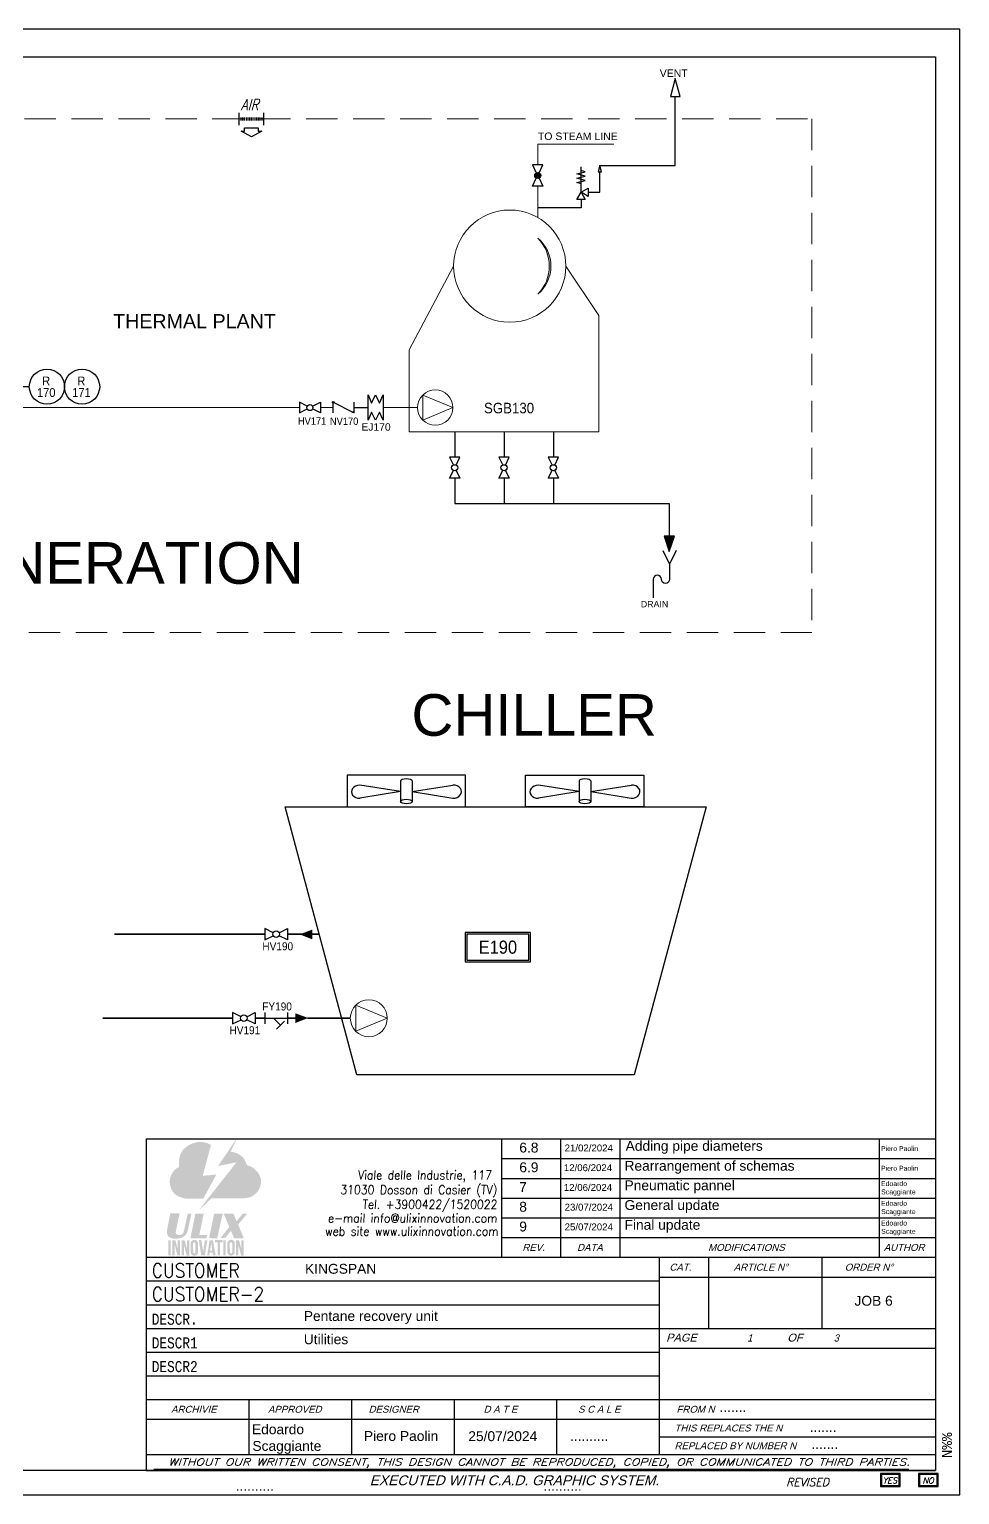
# Model space of a CAD drawing. Header units: millimetres. Extents: x 256 to 2599, y 626 to 1192.
# Drawn here: x 1485.5 to 1674.2, y 894.5 to 1191.5 of the extents above; entities that cross this region are included whole.
import ezdxf
from ezdxf.enums import TextEntityAlignment as Align

# ---------------------------------------------------------------- set-up
doc = ezdxf.new("R2010")
doc.units = ezdxf.units.MM
doc.linetypes.add('HIDDEN', pattern=[9.525, 6.35, -3.175])
for name, color, linetype, lineweight in [('-Aria', 7, 'Continuous', 30), ('-Condense', 240, 'Continuous', 35), ('Acqua refrigerata', 142, 'Continuous', 35)]:
    doc.layers.add(name, color=color, linetype=linetype, lineweight=lineweight)
for name, color, linetype in [('-Vapore', 253, 'Continuous'), ('1', 7, 'Continuous'), ('CARTIGLIO', 7, 'Continuous'), ('FINGATURA', 9, 'Continuous'), ('L8-TESTI', 1, 'Continuous'), ('Tag', 7, 'Continuous'), ('Testi', 7, 'Continuous')]:
    doc.layers.add(name, color=color, linetype=linetype)
doc.styles.add('2', font='MONOTXT', dxfattribs={"width": 0.8, "height": 280})
doc.styles.add('ARIAL_090', font='arial.ttf', dxfattribs={"width": 0.9})
doc.styles.add('ITALICC', font='italicc')
doc.styles.add('ROMANC', font='ROMANC', dxfattribs={"width": 0.9})
doc.styles.add('ROMANS', font='romans', dxfattribs={"oblique": 15})
doc.styles.get("Standard").update_dxf_attribs({"font": 'arial.ttf'})
doc.styles.add('USER1', font='ROMANS', dxfattribs={"width": 0.8, "height": 280})

# ---------------------------------------------------------------- blocks, each defined once
blk = doc.blocks.new('Tag_block')
at = {"color": 0, "linetype": 'ByBlock', "lineweight": -2}
blk.add_attdef('#(TargetObject.Tag)', text='', height=2.5, dxfattribs=at).set_placement((0, 0), align=Align.MIDDLE_CENTER)
blk = doc.blocks.new('Freccia2')
for p, q in [((-4.5, -2.5), (0, 0)), ((0, 0), (4.5, -2.5)), ((-3, -2.5), (-4.5, -2.5)), ((-3, -4), (-3, -2.5)), ((3, -4), (-3, -4)), ((3, -2.5), (3, -4)), ((4.5, -2.5), (3, -2.5))]:
    blk.add_line(p, q)
blk = doc.blocks.new('STIKER NOME MACCHIANARIO')
at = {"layer": 'L8-TESTI', "color": 5}
for points in [[(-20, 9), (-20, -9), (20, -9), (20, 9)], [(-19, 8), (-19, -8), (19, -8), (19, 8)]]:
    blk.add_lwpolyline(points, close=True, dxfattribs=at)
at = {"color": 7, "style": 'ARIAL_090', "width": 0.9}
blk.add_attdef('NOME', text='', height=8, dxfattribs=at).set_placement((0, 0), align=Align.MIDDLE_CENTER)
blk = doc.blocks.new('*U11')
at = {"color": 0, "linetype": 'ByBlock', "lineweight": -2}
for start, end in [(0, 180), (180, 0)]:
    blk.add_arc((0, 0), 5, start, end, dxfattribs=at)
at = {"color": 0, "linetype": 'ByBlock', "lineweight": -2, "width": 0.9}
for tag, p in [('#(TargetObject.Type)', (0, 1.65)), ('#(TargetObject.LoopNumber)', (0, -1.65))]:
    blk.add_attdef(tag, text='', height=2.5, dxfattribs=at).set_placement(p, align=Align.MIDDLE_CENTER)

msp = doc.modelspace()

# ---------------------------------------------------------------- hatches: boundary and pattern name
at = {"layer": '-Aria'}
h = msp.add_hatch(color=256, dxfattribs=at)
h.dxf.hatch_style = 1
h.paths.add_polyline_path([(1615.28, 1085.69), (1616.33, 1088.82), (1614.24, 1088.82), (1615.28, 1085.69)])
h = msp.add_hatch(color=256)
h.dxf.hatch_style = 1
h.paths.add_polyline_path([(1588.6, 1161.29, 1), (1588.6, 1162.52, 1), (1588.6, 1161.29, 1)])
at = {"lineweight": 20}
h = msp.add_hatch(color=256, dxfattribs=at)
h.dxf.hatch_style = 1
h.paths.add_polyline_path([(1588.6, 1149.21, -0.414214), (1588.6, 1137.87, 0.47456), (1588.6, 1149.21, -0.414214)])
h = msp.add_hatch(color=256)
h.dxf.hatch_style = 1
h.paths.add_polyline_path([(1547.15, 1115.77), (1547.15, 1115.94), (1547.3, 1115.86, 0.557537), (1547.15, 1116.11, 1), (1547.15, 1115.77)])
h.paths.add_polyline_path([(1547.15, 1115.94), (1547.15, 1115.77, 0.284079), (1547.3, 1115.86), (1547.15, 1115.94)], flags=17)
h = msp.add_hatch(color=256)
h.dxf.hatch_style = 1
h.paths.add_polyline_path([(1551.04, 1113.86), (1551.41, 1113.81), (1551.15, 1114.07), (1551.04, 1113.86)])
h = msp.add_hatch(color=256, dxfattribs=at)
h.dxf.hatch_style = 1
h.paths.add_polyline_path([(1542.84, 1007.22), (1542.84, 1009.05), (1540.45, 1008.13), (1542.84, 1007.22)])
h = msp.add_hatch(color=256, dxfattribs=at)
h.dxf.hatch_style = 1
h.paths.add_polyline_path([(1539.55, 992.02), (1539.55, 990.19), (1541.94, 991.1), (1539.55, 992.02)])
at = {"layer": '1'}
h = msp.add_hatch(color=256, dxfattribs=at)
h.dxf.hatch_style = 1
h.set_gradient(color1=(0, 223, 129), color2=(0, 174, 195), tint=1)
edge = h.paths.add_edge_path()
edge.add_spline(control_points=[(1515.87, 960.93), (1515.68, 960.84), (1515.05, 960.53), (1514.27, 959.48), (1513.81, 957.74), (1514.41, 955.95), (1515.76, 954.87), (1516.69, 954.66), (1517.16, 954.56)], knot_values=[0, 0, 0, 0, 0.701825, 2.291672, 4.058724, 6.454991, 7.952515, 9.516798, 9.516798, 9.516798, 9.516798], degree=3, periodic=0)
edge.add_line((1517.16, 954.56), (1520.81, 954.56))
edge.add_line((1520.81, 954.56), (1523.46, 959.42))
edge.add_line((1523.46, 959.42), (1520.68, 959.17))
edge.add_line((1520.68, 959.17), (1522.36, 965.39))
edge.add_spline(control_points=[(1522.36, 965.39), (1522.19, 965.49), (1521.68, 965.81), (1520.75, 966.03), (1519.63, 966.04), (1518.53, 965.74), (1517.51, 965.16), (1516.61, 964.44), (1516.1, 963.39), (1515.81, 962.22), (1515.85, 961.37), (1515.87, 960.93)], knot_values=[0, 0, 0, 0, 0.669549, 1.949247, 3.037857, 4.337773, 5.60233, 6.862344, 8.029152, 9.34214, 10.773989, 10.773989, 10.773989, 10.773989], degree=3, periodic=0)
edge = h.paths.add_edge_path()
edge.add_spline(control_points=[(1529.64, 961.3), (1529.59, 961.48), (1529.48, 961.8), (1529.25, 962.26), (1528.97, 962.76), (1528.5, 963.21), (1527.87, 963.66), (1527.13, 963.93), (1526.59, 964.01), (1526.34, 964.05)], knot_values=[0, 0, 0, 0, 0.600904, 1.117951, 1.681093, 2.463883, 3.233335, 4.181583, 5.012071, 5.012071, 5.012071, 5.012071], degree=3, periodic=0)
edge.add_line((1526.34, 964.05), (1527.5, 966.47))
edge.add_line((1527.5, 966.47), (1527.43, 966.52))
edge.add_line((1527.43, 966.52), (1523.8, 961.16))
edge.add_line((1523.8, 961.16), (1527.53, 961.9))
edge.add_line((1527.53, 961.9), (1519.99, 952.34))
edge.add_line((1519.99, 952.34), (1520.05, 952.34))
edge.add_line((1520.05, 952.34), (1522.47, 954.61))
edge.add_line((1522.47, 954.61), (1529.16, 954.61))
edge.add_spline(control_points=[(1529.16, 954.61), (1529.53, 954.66), (1530.21, 954.75), (1531.15, 955.26), (1531.87, 955.97), (1532.4, 956.99), (1532.58, 958), (1532.36, 958.99), (1531.99, 959.73), (1531.4, 960.38), (1530.67, 960.99), (1530.01, 961.19), (1529.64, 961.3)], knot_values=[0, 0, 0, 0, 1.209382, 2.211284, 3.435788, 4.46215, 5.940895, 6.667072, 7.735024, 8.604441, 9.541579, 10.801279, 10.801279, 10.801279, 10.801279], degree=3, periodic=0)
h = msp.add_hatch(color=256, dxfattribs=at)
h.dxf.hatch_style = 1
h.set_gradient(color1=(0, 223, 129), color2=(1, 179, 189), centered=1, tint=1)
edge = h.paths.add_edge_path()
edge.add_line((1515.99, 951.54), (1514.12, 951.54))
edge.add_line((1514.12, 951.54), (1513.46, 948.19))
edge.add_spline(control_points=[(1513.46, 948.19), (1513.46, 947.99), (1513.44, 947.57), (1513.57, 946.9), (1514.14, 946.6), (1514.74, 946.4), (1515.37, 946.45), (1516, 946.48), (1516.52, 946.66), (1516.93, 946.86), (1517.27, 947.24), (1517.45, 947.54), (1517.57, 947.73)], knot_values=[0, 0, 0, 0, 0.791646, 1.67027, 2.474797, 3.187273, 4.139987, 4.947686, 5.66585, 6.260215, 6.722804, 7.638653, 7.638653, 7.638653, 7.638653], degree=3, periodic=0)
edge.add_line((1517.57, 947.73), (1518.4, 951.51))
edge.add_line((1518.4, 951.51), (1517.66, 951.51))
edge.add_line((1517.66, 951.51), (1516.87, 947.94))
edge.add_spline(control_points=[(1516.87, 947.94), (1516.85, 947.87), (1516.81, 947.73), (1516.7, 947.49), (1516.47, 947.26), (1516.09, 947.18), (1515.69, 947.16), (1515.24, 947.34), (1515.22, 947.64), (1515.22, 947.76)], knot_values=[0, 0, 0, 0, 0.258559, 0.603246, 1.025042, 1.490278, 2.065458, 2.63904, 3.121133, 3.121133, 3.121133, 3.121133], degree=3, periodic=0)
edge.add_line((1515.22, 947.76), (1515.99, 951.54))
h.paths.add_polyline_path([(1519.2, 951.51), (1520.9, 951.51), (1519.99, 947.15), (1521.59, 947.15), (1521.44, 946.51), (1518.2, 946.51), (1519.2, 951.51)])
h.paths.add_polyline_path([(1524.72, 951.49), (1523, 951.49), (1521.97, 946.55), (1523.61, 946.47), (1524.72, 951.49)])
h.paths.add_polyline_path([(1526.07, 948.8), (1524.28, 946.53), (1525.2, 946.53), (1526.41, 948.03), (1527.05, 946.52), (1529.01, 946.52), (1527.88, 949.29), (1529.71, 951.51), (1528.83, 951.51), (1527.55, 949.94), (1526.91, 951.51), (1524.95, 951.47), (1526.07, 948.8)])
h = msp.add_hatch(color=256, dxfattribs=at)
h.dxf.hatch_style = 1
h.set_gradient(color1=(0, 223, 129), color2=(1, 179, 189), tint=1)
h.paths.add_polyline_path([(1513.73, 943.04), (1514.2, 943.04), (1514.2, 946.09), (1513.73, 946.07), (1513.73, 943.04)])
h.paths.add_polyline_path([(1516.07, 946.11), (1515.63, 946.11), (1515.63, 944.31), (1515.14, 946.11), (1514.56, 946.11), (1514.55, 943.04), (1515, 943.04), (1515, 945.25), (1515.57, 943.03), (1516.07, 943.03), (1516.07, 946.11)])
h.paths.add_polyline_path([(1516.43, 943.02), (1516.88, 943.02), (1516.88, 945.13), (1517.44, 943.01), (1517.98, 943.01), (1517.98, 946.11), (1517.51, 946.11), (1517.51, 944.32), (1517.01, 946.1), (1516.43, 946.1), (1516.43, 943.02)])
h.paths.add_polyline_path([(1518.23, 943.64, 1), (1519.75, 943.84), (1519.75, 945.58, 0.796166), (1518.23, 945.57), (1518.23, 943.64, 1)])
h.paths.add_polyline_path([(1518.73, 945.42, -0.957705), (1519.22, 945.46), (1519.22, 943.66, -0.974266), (1518.76, 943.63), (1518.73, 945.42, -0.957705)], flags=16)
h.paths.add_polyline_path([(1520.39, 943.03), (1521.12, 943.03), (1521.61, 946.1), (1521.12, 946.1), (1520.78, 943.72), (1520.41, 946.18), (1519.88, 946.19), (1520.39, 943.03)])
h.paths.add_polyline_path([(1521.6, 943.04), (1522.04, 943.04), (1522.13, 943.61), (1522.65, 943.61), (1522.76, 943.03), (1523.32, 943.03), (1522.76, 946.1), (1522.07, 946.1), (1521.6, 943.04)])
h.paths.add_polyline_path([(1522.42, 945.52), (1522.6, 944.01), (1522.18, 944), (1522.42, 945.52)], flags=16)
h.paths.add_polyline_path([(1523.72, 943.06), (1524.17, 943.06), (1524.17, 945.66), (1524.7, 945.66), (1524.7, 946.13), (1523.17, 946.13), (1523.17, 945.66), (1523.72, 945.66), (1523.72, 943.06)])
h.paths.add_polyline_path([(1525.35, 946.09), (1524.88, 946.07), (1524.88, 943.04), (1525.35, 943.04), (1525.35, 946.09)])
h.paths.add_polyline_path([(1525.67, 943.66, 1), (1527.19, 943.86), (1527.19, 945.6, 0.796166), (1525.67, 945.59), (1525.67, 943.66, 1)])
h.paths.add_polyline_path([(1526.17, 945.44, -0.957705), (1526.66, 945.49), (1526.66, 943.68, -0.974266), (1526.2, 943.65), (1526.17, 945.44, -0.957705)], flags=16)
h.paths.add_polyline_path([(1527.46, 943.02), (1527.91, 943.02), (1527.91, 945.13), (1528.47, 943.01), (1529, 943.01), (1529, 946.11), (1528.54, 946.11), (1528.54, 944.32), (1528.04, 946.1), (1527.46, 946.1), (1527.46, 943.02)])

# ---------------------------------------------------------------- linework, layer by layer
at = {"layer": '-Aria'}
msp.add_lwpolyline([(1616.33, 1088.82), (1614.24, 1088.82), (1615.28, 1085.69)], close=True, dxfattribs=at)
at = {"layer": '-Condense', "linetype": 'HIDDEN', "lineweight": 20}
msp.add_lwpolyline([(1284.51, 1173.37), (1644.21, 1173.37), (1644.21, 1069.29), (1284.51, 1069.29), (1284.51, 1173.37)], dxfattribs=at)
at = {"layer": '-Vapore', "lineweight": 20}
for p, q in [((1588.6, 1164.04), (1588.6, 1168.28)), ((1588.6, 1168.28), (1604.06, 1168.28)), ((1588.6, 1153.39), (1588.6, 1159.77))]:
    msp.add_line(p, q, dxfattribs=at)
for p, q in [((1616.47, 1163.91), (1616.47, 1177.92)), ((1528.47, 1173.08), (1528.47, 1173.66)), ((1528.83, 1173.08), (1528.83, 1173.66)), ((1529.18, 1173.08), (1529.18, 1173.66)), ((1529.53, 1173.08), (1529.53, 1173.66)), ((1529.88, 1173.08), (1529.88, 1173.66)), ((1530.24, 1173.08), (1530.24, 1173.66)), ((1530.59, 1173.08), (1530.59, 1173.66)), ((1530.94, 1173.08), (1530.94, 1173.66)), ((1531.3, 1173.08), (1531.3, 1173.66)), ((1531.65, 1173.08), (1531.65, 1173.66)), ((1532, 1173.08), (1532, 1173.66)), ((1532.35, 1173.08), (1532.35, 1173.66)), ((1532.71, 1173.08), (1532.71, 1173.66)), ((1597.38, 1160.25), (1597.38, 1163.65)), ((1601.18, 1163.91), (1616.47, 1163.91)), ((1597.38, 1155.36), (1588.6, 1155.36)), ((1597.38, 1157.03), (1597.38, 1155.36)), ((1547.15, 1113.81), (1547.15, 1115.94)), ((1547.15, 1115.94), (1551.09, 1113.97)), ((1551.04, 1113.86), (1551.15, 1114.07)), ((1551.41, 1113.81), (1551.04, 1113.86)), ((1551.15, 1114.07), (1551.41, 1113.81)), ((1551.41, 1113.81), (1551.41, 1115.94)), ((1551.41, 1114.87), (1554.21, 1114.87)), ((1616.69, 1085.89), (1615.34, 1083.11)), ((1560.8, 1037.09), (1552.55, 1038.35)), ((1560.8, 1037.09), (1552.57, 1035.69)), ((1563.16, 1037.09), (1571.42, 1038.35)), ((1563.16, 1037.09), (1571.39, 1035.69)), ((1596.99, 1037.09), (1588.73, 1038.35)), ((1596.99, 1037.09), (1588.76, 1035.69)), ((1599.34, 1037.09), (1607.6, 1038.35)), ((1599.34, 1037.09), (1607.58, 1035.69)), ((1533.26, 992.26), (1533.26, 989.95)), ((1537.88, 992.26), (1537.88, 989.95)), ((1533.26, 991.1), (1537.88, 991.1)), ((1535.04, 991.1), (1536.44, 989.7)), ((1537.26, 990.52), (1535.62, 988.89)), ((1658.12, 898.82), (1658.12, 896.21)), ((1662.08, 898.82), (1658.12, 898.82)), ((1658.31, 898.63), (1658.31, 896.4)), ((1661.88, 898.63), (1658.31, 898.63)), ((1661.88, 896.4), (1661.88, 898.63)), ((1662.08, 896.21), (1662.08, 898.82)), ((1665.83, 898.82), (1665.83, 896.21)), ((1669.78, 898.82), (1665.83, 898.82)), ((1666.02, 898.63), (1666.02, 896.4)), ((1669.59, 898.63), (1666.02, 898.63)), ((1669.59, 896.4), (1669.59, 898.63)), ((1669.78, 896.21), (1669.78, 898.82)), ((1658.12, 896.21), (1662.08, 896.21)), ((1658.31, 896.4), (1661.88, 896.4)), ((1665.83, 896.21), (1669.78, 896.21)), ((1666.02, 896.4), (1669.59, 896.4))]:
    msp.add_line(p, q)
at = {"lineweight": 20}
for p, q in [((1562.53, 1126.59), (1571.56, 1143.54)), ((1601.01, 1133.53), (1594.29, 1143.54)), ((1601.01, 1109.95), (1601.01, 1133.53)), ((1562.53, 1109.95), (1562.53, 1126.59)), ((1540.28, 1114.87), (1472.27, 1114.87)), ((1547.15, 1114.87), (1544.54, 1114.87)), ((1564.25, 1114.87), (1557.25, 1114.87)), ((1562.53, 1109.95), (1601.01, 1109.95)), ((1542.84, 1007.22), (1540.45, 1008.13)), ((1542.84, 1007.22), (1542.84, 1009.05)), ((1539.55, 992.02), (1539.55, 990.19)), ((1539.55, 992.02), (1541.94, 991.1))]:
    msp.add_line(p, q, dxfattribs=at)
for points in [[(1254.16, 1191.54), (1254.16, 894.54), (1674.16, 894.54), (1674.16, 1191.54)], [(1617.46, 1177.92), (1616.47, 1181.57), (1615.49, 1177.92)], [(1601.52, 1162.67), (1601.18, 1163.91), (1600.85, 1162.67)], [(1596.53, 1157.03), (1597.38, 1158.5), (1598.22, 1157.03)], [(1598.84, 1157.65), (1597.38, 1158.5), (1598.84, 1159.34)], [(1554.21, 1112.32), (1554.21, 1117.42), (1554.93, 1115.79), (1555.73, 1117.42), (1556.53, 1115.79), (1557.25, 1117.42), (1557.25, 1112.32), (1556.53, 1113.95), (1555.73, 1112.32), (1554.93, 1113.95)], [(1549.96, 1033.96), (1573.96, 1033.96), (1573.96, 1040.39), (1549.96, 1040.39)], [(1610.14, 1033.96), (1586.15, 1033.96), (1586.15, 1040.39), (1610.14, 1040.39)], [(1551.93, 979.64), (1537.38, 1033.96), (1622.73, 1033.96), (1608.17, 979.64)]]:
    msp.add_lwpolyline(points, close=True)
for points in [[(1528.05, 1172.13), (1528.05, 1173.37), (1528.05, 1174.61)], [(1533.11, 1172.13), (1533.11, 1173.37), (1533.11, 1174.61)], [(1588.87, 1162.45), (1589.66, 1164.04), (1587.53, 1164.04), (1588.32, 1162.45)], [(1588.87, 1161.36), (1589.66, 1159.77), (1587.53, 1159.77), (1588.32, 1161.36)], [(1597.38, 1158.5), (1597.38, 1160.25), (1596.5, 1160.47), (1598.25, 1160.91), (1596.5, 1161.35), (1598.25, 1161.79), (1596.5, 1162.23), (1598.25, 1162.67), (1597.38, 1162.89)], [(1598.84, 1158.5), (1601.18, 1158.5), (1601.18, 1162.67)], [(1485.53, 1119.1), (1470.54, 1119.08), (1470.1, 1119.95), (1469.24, 1118.22), (1468.37, 1119.95), (1467.5, 1118.22), (1466.64, 1119.95), (1465.77, 1118.22), (1464.9, 1119.95), (1464.04, 1118.22), (1463.6, 1119.08), (1461.87, 1119.08)], [(1541.86, 1115.15), (1540.28, 1115.94), (1540.28, 1113.81), (1541.86, 1114.6)], [(1542.96, 1115.15), (1544.54, 1115.94), (1544.54, 1113.81), (1542.96, 1114.6)], [(1572.05, 1103.23), (1572.84, 1104.81), (1570.71, 1104.81), (1571.5, 1103.23)], [(1572.05, 1102.13), (1572.84, 1100.55), (1570.71, 1100.55), (1571.5, 1102.13)], [(1582.05, 1103.23), (1582.84, 1104.81), (1580.71, 1104.81), (1581.5, 1103.23)], [(1582.05, 1102.13), (1582.84, 1100.55), (1580.71, 1100.55), (1581.5, 1102.13)], [(1592.05, 1103.23), (1592.84, 1104.81), (1590.71, 1104.81), (1591.5, 1103.23)], [(1592.05, 1102.13), (1592.84, 1100.55), (1590.71, 1100.55), (1591.5, 1102.13)], [(1560.8, 1039.19), (1560.8, 1035)], [(1563.16, 1039.19), (1563.16, 1035)], [(1596.99, 1039.19), (1596.99, 1035)], [(1599.34, 1039.19), (1599.34, 1035)], [(1534.98, 1008.43), (1533.26, 1009.29), (1533.26, 1006.98), (1534.98, 1007.83)], [(1536.16, 1008.43), (1537.88, 1009.29), (1537.88, 1006.98), (1536.16, 1007.83)], [(1528.45, 991.4), (1526.73, 992.26), (1526.73, 989.95), (1528.45, 990.81)], [(1529.64, 991.4), (1531.35, 992.26), (1531.35, 989.95), (1529.64, 990.81)]]:
    msp.add_lwpolyline(points)
for points in [[(1571.41, 1114.87), (1565.29, 1117.39), (1565.29, 1112.35)], [(1558.11, 991.1), (1551.7, 993.75), (1551.7, 988.46)]]:
    msp.add_lwpolyline(points, close=True, dxfattribs=at)
msp.add_lwpolyline([(1613.99, 1085.89), (1615.34, 1083.11), (1615.34, 1080.06, -1), (1613.69, 1080.06, 1), (1612.04, 1080.06), (1612.04, 1076.31)], format="xyb")
for centre, radius in [((1588.6, 1161.91), 0.613), ((1542.41, 1114.87), 0.613), ((1547.15, 1115.94), 0.168), ((1571.77, 1102.68), 0.613), ((1581.77, 1102.68), 0.613), ((1591.77, 1102.68), 0.613), ((1535.57, 1008.13), 0.664), ((1529.04, 991.1), 0.664)]:
    msp.add_circle(centre, radius)
for centre, radius in [((1582.93, 1143.54), 11.37), ((1567.83, 1114.87), 3.58), ((1554.36, 991.1), 3.75)]:
    msp.add_circle(centre, radius, dxfattribs=at)
for centre, radius, start, end in [((1583.97, 1143.54), 7.32, 309.2258, 50.7742), ((1582.93, 1143.54), 8.02, 315, 45)]:
    msp.add_arc(centre, radius, start, end, dxfattribs=at)
for centre, major_axis, ratio, start_param, end_param in [((1561.98, 1039.19), (-1.18, 0), 0.348901, 3.141593, 6.283185), ((1598.17, 1039.19), (-1.18, 0), 0.348901, 3.141593, 6.283185), ((1552.56, 1037.02), (-1.72, -0.02), 0.775352, 4.712389, 7.853982), ((1571.43, 1037.02), (-1.72, -0.02), 0.775352, 1.542412, 4.712389), ((1588.75, 1037.02), (-1.72, -0.02), 0.775352, 4.712389, 7.853982), ((1607.61, 1037.02), (-1.72, -0.02), 0.775352, 1.542412, 4.712389), ((1561.98, 1035), (-1.18, 0), 0.348901, 3.141593, 6.283185), ((1598.17, 1035), (-1.18, 0), 0.348901, 3.141593, 6.283185)]:
    msp.add_ellipse(centre, major_axis=major_axis, ratio=ratio, start_param=start_param, end_param=end_param)
at = {"extrusion": (0, 0, -1)}
for centre in [(1561.98, 1035), (1598.17, 1035)]:
    msp.add_ellipse(centre, major_axis=(-1.18, 0), ratio=0.348901, start_param=3.141593, end_param=6.283185, dxfattribs=at)
at = {"layer": 'Acqua refrigerata'}
for p, q in [((1533.26, 1008.13), (1502.77, 1008.13)), ((1544.3, 1008.13), (1537.88, 1008.13)), ((1500.46, 991.1), (1526.73, 991.1)), ((1533.26, 991.1), (1531.35, 991.1)), ((1539.55, 991.1), (1537.88, 991.1)), ((1541.94, 991.1), (1550.61, 991.1))]:
    msp.add_line(p, q, dxfattribs=at)
at = {"layer": 'CARTIGLIO', "linetype": 'Continuous'}
msp.add_lwpolyline([(1259.07, 1185.94), (1669.24, 1185.94), (1669.24, 899.45), (1259.07, 899.45)], close=True, dxfattribs=at)
at = {"layer": 'FINGATURA', "color": 7}
for p, q in [((1509.24, 966.65), (1509.24, 899.45)), ((1509.24, 966.65), (1669.24, 966.65)), ((1581.24, 966.65), (1581.24, 942.65)), ((1593.24, 966.65), (1593.24, 942.65)), ((1605.24, 966.65), (1605.24, 942.65)), ((1657.86, 966.65), (1657.86, 942.65)), ((1669.24, 966.65), (1669.24, 899.45)), ((1581.24, 962.65), (1669.24, 962.65)), ((1581.24, 958.65), (1669.24, 958.65)), ((1581.24, 954.65), (1669.24, 954.65)), ((1581.24, 950.65), (1669.24, 950.65)), ((1581.24, 946.65), (1669.24, 946.65)), ((1509.24, 942.65), (1669.24, 942.65)), ((1613.24, 942.65), (1613.24, 913.85)), ((1623.24, 942.65), (1623.24, 928.25)), ((1646.24, 928.25), (1646.24, 942.65)), ((1613.24, 938.65), (1669.24, 938.65)), ((1509.24, 937.85), (1613.24, 937.85)), ((1509.24, 933.05), (1613.24, 933.05)), ((1509.24, 928.25), (1669.24, 928.25)), ((1613.24, 924.25), (1669.24, 924.25)), ((1509.24, 923.45), (1613.24, 923.45)), ((1509.24, 918.65), (1613.24, 918.65)), ((1509.24, 913.85), (1669.24, 913.85)), ((1530.04, 913.85), (1530.04, 902.65)), ((1550.84, 913.85), (1550.84, 902.65)), ((1571.64, 913.85), (1571.64, 902.65)), ((1592.44, 913.85), (1592.44, 902.65)), ((1613.24, 913.85), (1613.24, 902.65)), ((1509.24, 909.85), (1613.24, 909.85)), ((1613.24, 909.85), (1669.24, 909.85)), ((1613.24, 906.25), (1669.24, 906.25)), ((1510.8, 899.74), (1607.85, 899.74)), ((1607.85, 899.74), (1663.85, 899.74))]:
    msp.add_line(p, q, dxfattribs=at)
at = {"layer": 'FINGATURA'}
for p, q in [((1509.24, 902.65), (1669.24, 902.65)), ((1509.24, 899.45), (1669.24, 899.45))]:
    msp.add_line(p, q, dxfattribs=at)
at = {"layer": 'Tag'}
for p, q in [((1571.77, 1109.95), (1571.77, 1104.81)), ((1581.77, 1109.95), (1581.77, 1104.81)), ((1591.77, 1109.95), (1591.77, 1104.81)), ((1571.77, 1100.55), (1571.77, 1095.41)), ((1581.77, 1100.55), (1581.77, 1095.41)), ((1591.77, 1100.55), (1591.77, 1095.41)), ((1571.77, 1095.41), (1615.28, 1095.41)), ((1615.28, 1095.41), (1615.28, 1085.69))]:
    msp.add_line(p, q, dxfattribs=at)

# ---------------------------------------------------------------- block references
at = {"xscale": 0.4632809223385102, "yscale": 0.4632809223385102, "zscale": 0.4632809223385102, "rotation": 180}
msp.add_blockref('Freccia2', (1530.56, 1169.73), dxfattribs=at)
at = {"layer": 'Tag', "ltscale": 0.2}
ref = msp.add_blockref('*U11', (1489.1, 1119.1), dxfattribs=dict(at, xscale=-0.7135745354739291, yscale=0.7135745354739291, zscale=0.7135745354739291))
ref.add_attrib('#(TargetObject.Type)', 'R', dxfattribs={"layer": '0', "color": 0, "linetype": 'ByBlock', "lineweight": -2, "ltscale": 2, "height": 1.78, "width": 0.9}).set_placement((1488.95, 1120.27), align=Align.MIDDLE_CENTER)
ref.add_attrib('#(TargetObject.LoopNumber)', '170', dxfattribs={"layer": '0', "color": 0, "linetype": 'ByBlock', "lineweight": -2, "ltscale": 2, "height": 1.784, "width": 0.9}).set_placement((1488.96, 1117.92), align=Align.MIDDLE_CENTER)
ref = msp.add_blockref('*U11', (1496.23, 1119.1), dxfattribs=dict(at, xscale=-0.7135745354739291, yscale=0.7135745354739291, zscale=0.7135745354739291))
ref.add_attrib('#(TargetObject.Type)', 'R', dxfattribs={"layer": '0', "color": 0, "linetype": 'ByBlock', "lineweight": -2, "ltscale": 2, "height": 1.78, "width": 0.9}).set_placement((1496.08, 1120.27), align=Align.MIDDLE_CENTER)
ref.add_attrib('#(TargetObject.LoopNumber)', '171', dxfattribs={"layer": '0', "color": 0, "linetype": 'ByBlock', "lineweight": -2, "ltscale": 2, "height": 1.784, "width": 0.9}).set_placement((1496.09, 1117.92), align=Align.MIDDLE_CENTER)
ref = msp.add_blockref('Tag_block', (1582.79, 1115.84), dxfattribs=dict(at, xscale=0.03006825558735677, yscale=0.03006825558735677, zscale=0.03006825558735677))
ref.add_attrib('#(TargetObject.Tag)', 'SGB130', dxfattribs={"layer": '0', "color": 0, "linetype": 'ByBlock', "lineweight": -2, "ltscale": 2, "height": 2.138, "style": 'ARIAL_090', "width": 0.9}).set_placement((1582.79, 1115.84), align=Align.TOP_CENTER)
ref = msp.add_blockref('Tag_block', (1542.86, 1112.89), dxfattribs=dict(at, xscale=0.03006825558735677, yscale=0.03006825558735677, zscale=0.03006825558735677))
ref.add_attrib('#(TargetObject.Tag)', 'HV171', dxfattribs={"layer": '0', "color": 0, "linetype": 'ByBlock', "lineweight": -2, "ltscale": 2, "height": 1.497, "style": 'ARIAL_090', "width": 0.9}).set_placement((1542.86, 1112.89), align=Align.TOP_CENTER)
ref = msp.add_blockref('Tag_block', (1549.36, 1112.85), dxfattribs=dict(at, xscale=0.03006825558735677, yscale=0.03006825558735677, zscale=0.03006825558735677))
ref.add_attrib('#(TargetObject.Tag)', 'NV170', dxfattribs={"layer": '0', "color": 0, "linetype": 'ByBlock', "lineweight": -2, "ltscale": 2, "height": 1.497, "style": 'ARIAL_090', "width": 0.9}).set_placement((1549.36, 1112.85), align=Align.TOP_CENTER)
at = {"layer": 'Tag', "ltscale": 0.2, "xscale": 0.3314395320446231, "yscale": 0.3314395320446231, "zscale": 0.3314395320446231}
msp.add_blockref('STIKER NOME MACCHIANARIO', (1580.53, 1005.51), dxfattribs=at).add_auto_attribs({'NOME': 'E190'})
at = {"layer": 'Tag', "ltscale": 0.2}
ref = msp.add_blockref('Tag_block', (1535.9, 1006.5), dxfattribs=dict(at, xscale=0.03257771201559665, yscale=0.03257771201559665, zscale=0.03257771201559665))
ref.add_attrib('#(TargetObject.Tag)', 'HV190', dxfattribs={"layer": '0', "color": 0, "linetype": 'ByBlock', "lineweight": -2, "ltscale": 2, "height": 1.622, "style": 'ARIAL_090', "width": 0.9}).set_placement((1535.9, 1006.5), align=Align.TOP_CENTER)
ref = msp.add_blockref('Tag_block', (1535.76, 994.3), dxfattribs=dict(at, xscale=0.03257771201559665, yscale=0.03257771201559665, zscale=0.03257771201559665))
ref.add_attrib('#(TargetObject.Tag)', 'FY190', dxfattribs={"layer": '0', "color": 0, "linetype": 'ByBlock', "lineweight": -2, "ltscale": 2, "height": 1.622, "style": 'ARIAL_090', "width": 0.9}).set_placement((1535.76, 994.3), align=Align.TOP_CENTER)
ref = msp.add_blockref('Tag_block', (1529.23, 989.48), dxfattribs=dict(at, xscale=0.03257771201559665, yscale=0.03257771201559665, zscale=0.03257771201559665))
ref.add_attrib('#(TargetObject.Tag)', 'HV191', dxfattribs={"layer": '0', "color": 0, "linetype": 'ByBlock', "lineweight": -2, "ltscale": 2, "height": 1.622, "style": 'ARIAL_090', "width": 0.9}).set_placement((1529.23, 989.48), align=Align.TOP_CENTER)

# ---------------------------------------------------------------- texts
at = {"style": 'ROMANS', "oblique": 15, "width": 0.8}
msp.add_text('AIR', height=2.224, dxfattribs=at).set_placement((1530.2, 1175.16), align=Align.CENTER)
msp.add_text('DRAIN', height=1.28).set_placement((1609.51, 1074.39))
at = {"color": 7, "style": 'ROMANS', "oblique": 3, "width": 0.9}
for s, p in [('Viale delle Industrie, 117 ', (1580.39, 958.42)), ('31030 Dosson di Casier (TV)', (1580.39, 955.45)), ('Tel. +3900422/1520022', (1580.39, 952.48)), ('e-mail info@ulixinnovation.com', (1580.39, 949.69)), ('web site www.ulixinnovation.com', (1580.63, 947.03))]:
    msp.add_text(s, height=1.7905, dxfattribs=at).set_placement(p, align=Align.RIGHT)
at = {"style": 'USER1', "oblique": 15}
msp.add_text('REVISED', height=1.6, dxfattribs=at).set_placement((1639, 896.28))
for s, p in [('YES', (1660, 896.82)), ('NO', (1667.75, 896.82))]:
    msp.add_text(s, height=1.2, dxfattribs=at).set_placement(p, align=Align.CENTER)
at = {"attachment_point": 1}
for s, width, gutter_width, insert, char_height in [('VENT', 21.5023, 0.762, (1613.34, 1183.4), 1.523), ('\\pxqc;TO STEAM LINE ', 21.5023, 0.762, (1585.98, 1170.62), 1.5235), ('THERMAL PLANT', 62.6168, 4.16, (1502.51, 1133.81), 2.8544), ('STEAM GENERATION', 163.4521, 16.87, (1419.37, 1087.6), 8.4358), ('CHILLER', 112.2067, 16.87, (1563, 1056.79), 8.436)]:
    msp.add_mtext_dynamic_manual_height_columns(s, width=width, gutter_width=gutter_width, heights=[0], dxfattribs=dict(at, insert=insert, char_height=char_height))
at = {"color": 7, "oblique": 15, "width": 0.95}
for tag, p in [('1', (1631.07, 925.58)), ('3', (1648.61, 925.58))]:
    msp.add_attdef(tag, p, '_', height=1.44, dxfattribs=at)
at = {"style": '2'}
msp.add_attdef('N%%', (1672.57, 901.94), '-/-', height=2, rotation=90, dxfattribs=at)
at = {"layer": 'FINGATURA', "color": 7, "oblique": 16}
for s, height, width, p in [('REV.', 1.4, 0.999999, (1585.49, 943.95)), ('DATA', 1.4, 0.999999, (1596.58, 943.95)), ('MODIFICATIONS', 1.4, 0.999999, (1623.14, 943.95)), ('AUTHOR', 1.4, 0.999999, (1658.76, 943.95)), ('CAT.', 1.4, 0.999999, (1615.3, 939.95)), ('ARTICLE N%%D', 1.4, 0.999999, (1628.34, 939.95)), ('ORDER N%%D', 1.4, 0.999999, (1650.86, 939.95)), ('PAGE', 1.6, 0.999999, (1614.64, 925.58)), ('OF', 1.6, 0.999999, (1639.2, 925.58)), ('ARCHIVIE', 1.4, 0.999999, (1514.28, 911.15)), ('APPROVED', 1.4, 0.999999, (1533.92, 911.15)), ('DESIGNER', 1.4, 0.999999, (1554.31, 911.15)), ('D A T E', 1.4, 0.999999, (1577.63, 911.15)), ('S C A L E', 1.4, 0.999999, (1596.79, 911.15)), ('FROM N', 1.4, 0.999999, (1616.74, 911.15)), ('THIS REPLACES THE N', 1.4, 0.999999, (1616.34, 907.35)), ('REPLACED BY NUMBER N', 1.4, 0.999999, (1616.34, 903.75)), ('EXECUTED WITH C.A.D. GRAPHIC SYSTEM.', 2, 0.999998, (1554.53, 896.45))]:
    msp.add_text(s, height=height, dxfattribs=dict(at, width=width)).set_placement(p)
at = {"layer": 'FINGATURA', "color": 0, "style": 'ITALICC'}
msp.add_text('WITHOUT OUR WRITTEN CONSENT, THIS DESIGN CANNOT BE REPRODUCED, COPIED, OR COMMUNICATED TO THIRD PARTIES.', height=1.41699, dxfattribs=at).set_placement((1513.69, 900.44), (1664.09, 900.44), align=Align.ALIGNED)
at = {"layer": 'FINGATURA', "color": 7}
for tag, p, s, height, style, width in [('CUSTOMER', (1510.36, 938.58), '-', 2.8, 'ROMANC', 0.9), ('CUSTOMER-2', (1510.36, 933.78), '.', 2.8, 'ROMANC', 0.9), ('DESCR.', (1510.36, 928.98), '-', 2.24, '2', 0.8), ('DESCR1', (1510.36, 924.18), '-', 2.24, '2', 0.8), ('DESCR2', (1510.36, 919.38), '.', 2.24, '2', 0.8)]:
    msp.add_attdef(tag, p, s, height=height, dxfattribs=dict(at, style=style, width=width))
at = {"layer": 'Tag', "ltscale": 0.2, "insert": (1552.87, 1111.69), "char_height": 1.494, "width": 9.3414, "attachment_point": 1}
msp.add_mtext('EJ170', dxfattribs=at)
at = {"layer": 'Testi', "color": 7}
for s, height, p in [('6.8', 2, (1584.87, 963.89)), ('21/02/2024', 1.4, (1594.06, 964.11)), ('Adding pipe diameters', 2, (1606.42, 964.24)), ('Rearrangement of schemas', 2, (1606.2, 960.2)), ('Piero Paolin', 1, (1658.2, 964.19)), ('6.9', 2, (1584.87, 959.89)), ('12/06/2024', 1.4, (1593.9, 960.11)), ('Piero Paolin', 1, (1658.2, 960.19)), ('7', 2, (1584.84, 955.89)), ('12/06/2024', 1.4, (1593.9, 956.11)), ('Pneumatic pannel', 2, (1606.2, 956.24)), ('Edoardo', 1, (1658.2, 957.09)), ('Scaggiante', 1, (1658.24, 955.41)), ('8', 2, (1584.86, 951.89)), ('23/07/2024', 1.4, (1594.06, 952.11)), ('General update', 2, (1606.2, 952.24)), ('Edoardo', 1, (1658.2, 953.09)), ('Scaggiante', 1, (1658.24, 951.41)), ('9', 2, (1584.86, 947.89)), ('25/07/2024', 1.4, (1594.06, 948.11)), ('Final update', 2, (1606.2, 948.24)), ('Edoardo', 1, (1658.2, 949.09)), ('Scaggiante', 1, (1658.24, 947.41)), ('KINGSPAN', 2, (1541.43, 939.32)), ('JOB 6', 2, (1652.82, 932.84)), ('Pentane recovery unit', 2, (1541.18, 929.75)), ('Utilities', 2, (1541.18, 925.04)), ('Edoardo', 2, (1530.67, 906.79)), ('.......', 2, (1625.47, 911.32)), ('Piero Paolin', 2, (1553.37, 905.43)), ('25/07/2024', 2, (1574.53, 905.4)), ('.......', 2, (1643.74, 907.24)), ('Scaggiante', 2, (1530.76, 903.42)), ('..........', 2, (1595.16, 905.43)), ('.......', 2, (1644.07, 903.82)), ('..........', 2, (1527.37, 895.32)), ('..........', 2, (1589.77, 895.32))]:
    msp.add_text(s, height=height, dxfattribs=at).set_placement(p)

doc.saveas('drawing.dxf')
